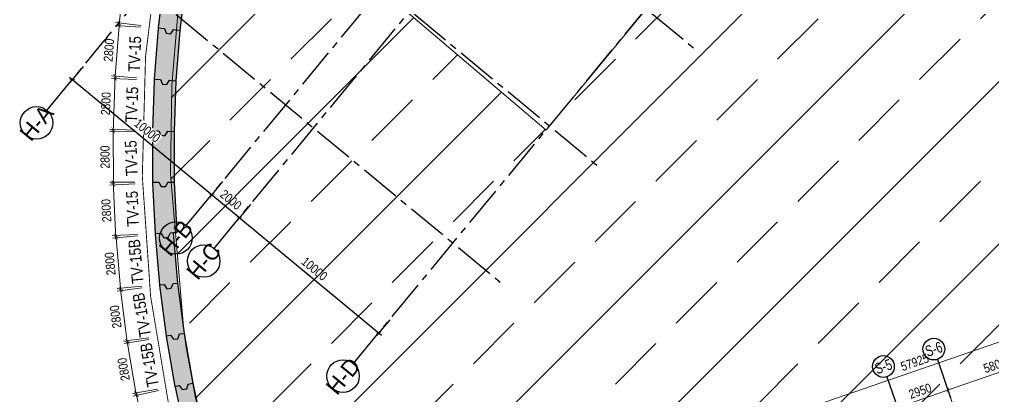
# Model space of a CAD drawing. Header units: millimetres. Extents: x 0 to 837459, y -815537 to -10000.
# Drawn here: x 495739 to 549645, y -750779 to -729925 of the extents above; entities that cross this region are included whole.
import ezdxf
from ezdxf.enums import TextEntityAlignment as Align

# ---------------------------------------------------------------- set-up
doc = ezdxf.new("R2010")
doc.units = ezdxf.units.MM
doc.header["$LTSCALE"] = 100
doc.header["$PDMODE"] = 32
doc.header["$PDSIZE"] = 2.5
for name, pattern in [('CENTER2', [1.125, 0.75, -0.125, 0.125, -0.125]), ('DASHDOT', [1, 0.5, -0.25, 0, -0.25]), ('DASHED', [4.5, 3, -1.5]), ('HIDDEN', [0.375, 0.25, -0.125])]:
    doc.linetypes.add(name, pattern=pattern)
for name, color, linetype in [('A-GRID-SYM', 50, 'Continuous'), ('ccu11-Dim', 8, 'Continuous'), ('ccu11-Khuat', 9, 'DASHED'), ('ccu12-Hatch', 250, 'Continuous'), ('ccu12-Truc', 13, 'CENTER2'), ('KC-Betong', 6, 'Continuous'), ('KT-Dim', 8, 'Continuous'), ('Xref_ST_MBDV Cot vach 30.7.2022$0$Xref_ST_MBDV Cot vach 30.7.2022|Xref_ST_MBDV Cot vach 30.7.2022|Xref_ST_MBDV Cot vach 30.7.2022|Xref_ST_MBDV Cot vach 30.7.2022|A-CORE-OTLN', 2, 'Continuous'), ('Xref_ST_MBDV Cot vach 30.7.2022$0$Xref_ST_MBDV Cot vach 30.7.2022|Xref_ST_MBDV Cot vach 30.7.2022|Xref_ST_MBDV Cot vach 30.7.2022|Xref_ST_MBDV Cot vach 30.7.2022|ccu12-Thay', 7, 'Continuous'), ('Xref_ST_MBDV Cot vach 30.7.2022|Xref_ST_MBDV Cot vach 30.7.2022|Xref_ST_MBDV Cot vach 30.7.2022|Xref_ST_MBDV Cot vach 30.7.2022|A-GRID-SYM', 50, 'Continuous')]:
    doc.layers.add(name, color=color, linetype=linetype)
doc.layers.add('ccu12-Tencaukien', color=9, linetype='Continuous', lineweight=15)
doc.layers.add('KT-Net thay', color=7, linetype='Continuous', lineweight=15)
doc.styles.add('Arial', font='arial.ttf', dxfattribs={"width": 0.7})
doc.styles.add('Arial Narrow', font='ARIALN.TTF')
doc.styles.add('HBA-Text', font='GOTHIC.TTF')
doc.dimstyles.new('ccu12-200', dxfattribs={"dimscale": 200, "dimtxt": 2.5, "dimasz": 1, "dimexe": 1, "dimexo": 2, "dimgap": 1, "dimtad": 1, "dimdec": 0, "dimdsep": 46, "dimtxsty": 'Arial Narrow', "dimblk": 'ARCHTICK', "dimcen": -1, "dimdle": 1, "dimclrd": 256, "dimclre": 256, "dimclrt": 3, "dimadec": 0, "dimazin": 2, "dimtfac": 0.1, "dimtdec": 0, "dimtmove": 0, "dimatfit": 1, "dimldrblk": 'ARCHTICK', "dimfxl": 1, "dimtvp": 0.833333, "dimtolj": 1, "dimtzin": 12, "dimarcsym": 0})

# ---------------------------------------------------------------- blocks, each defined once
blk = doc.blocks.new('_ARCHTICK')
at = {"color": 0, "linetype": 'ByBlock', "const_width": 0.15}
blk.add_lwpolyline([(-0.5, -0.5), (0.5, 0.5)], dxfattribs=at)
blk = doc.blocks.new('*D247')
at = {"layer": 'ccu11-Dim', "lineweight": -2, "ltscale": 0.5, "transparency": 16777216}
for p, q in [((-125139, 75931), (-124758, 79108)), ((-123591, 78766), (-124981, 78933)), ((-123924, 75986), (-125314, 76153))]:
    blk.add_line(p, q, dxfattribs=at)
at = {"layer": 'Defpoints', "color": 0, "ltscale": 0.5, "transparency": 16777216}
for p in [(-124782, 78909), (-123193, 78719), (-123527, 75939)]:
    blk.add_point(p, dxfattribs=at)
at = {"layer": 'ccu11-Dim', "lineweight": -2, "ltscale": 0.5, "transparency": 16777216, "xscale": 200, "yscale": 200, "zscale": 200}
for p, rotation in [((-124782, 78909), 83.16642200193522), ((-125115, 76129), 263.1664220019352)]:
    blk.add_blockref('_ARCHTICK', p, dxfattribs=dict(at, rotation=rotation))
at = {"layer": 'ccu11-Dim', "color": 3, "ltscale": 0.5, "transparency": 16777216, "insert": (-125401, 77573), "char_height": 500, "attachment_point": 5, "rotation": 83.1664, "style": 'Arial Narrow', "bg_fill": 3, "box_fill_scale": 1.1, "bg_fill_color": 256, "bg_fill_true_color": 13158600, "bg_fill_transparency": 0}
blk.add_mtext('\\A1;2800', dxfattribs=at)
blk = doc.blocks.new('*D248')
at = {"layer": 'ccu11-Dim', "lineweight": -2, "ltscale": 0.5, "transparency": 16777216}
for p, q in [((-125105, 76188), (-125354, 72998)), ((-123932, 75896), (-125320, 76004)), ((-124150, 73105), (-125538, 73213))]:
    blk.add_line(p, q, dxfattribs=at)
at = {"layer": 'Defpoints', "color": 0, "ltscale": 0.5, "transparency": 16777216}
for p in [(-123534, 75865), (-125338, 73197), (-123751, 73074)]:
    blk.add_point(p, dxfattribs=at)
at = {"layer": 'ccu11-Dim', "lineweight": -2, "ltscale": 0.5, "transparency": 16777216, "xscale": 200, "yscale": 200, "zscale": 200}
for p, rotation in [((-125121, 75989), 85.54582615837154), ((-125338, 73197), 265.5458261583715)]:
    blk.add_blockref('_ARCHTICK', p, dxfattribs=dict(at, rotation=rotation))
at = {"layer": 'ccu11-Dim', "color": 3, "ltscale": 0.5, "transparency": 16777216, "insert": (-125683, 74629), "char_height": 500, "attachment_point": 5, "rotation": 85.5458, "style": 'Arial Narrow', "bg_fill": 3, "box_fill_scale": 1.1, "bg_fill_color": 256, "bg_fill_true_color": 13158600, "bg_fill_transparency": 0}
blk.add_mtext('\\A1;2800', dxfattribs=at)
blk = doc.blocks.new('*D249')
at = {"layer": 'ccu11-Dim', "lineweight": -2, "ltscale": 0.5, "transparency": 16777216}
for p, q in [((-124155, 73014), (-125544, 73063)), ((-125337, 73256), (-125451, 70058)), ((-124255, 70215), (-125644, 70265))]:
    blk.add_line(p, q, dxfattribs=at)
at = {"layer": 'Defpoints', "color": 0, "ltscale": 0.5, "transparency": 16777216}
for p in [(-123755, 72999), (-125444, 70258), (-123856, 70201)]:
    blk.add_point(p, dxfattribs=at)
at = {"layer": 'ccu11-Dim', "lineweight": -2, "ltscale": 0.5, "transparency": 16777216, "xscale": 200, "yscale": 200, "zscale": 200}
for p, rotation in [((-125344, 73056), 87.94927571291362), ((-125444, 70258), 267.9492757129136)]:
    blk.add_blockref('_ARCHTICK', p, dxfattribs=dict(at, rotation=rotation))
at = {"layer": 'ccu11-Dim', "color": 3, "ltscale": 0.5, "transparency": 16777216, "insert": (-125849, 71673), "char_height": 500, "attachment_point": 5, "rotation": 87.9493, "style": 'Arial Narrow', "bg_fill": 3, "box_fill_scale": 1.1, "bg_fill_color": 256, "bg_fill_true_color": 13158600, "bg_fill_transparency": 0}
blk.add_mtext('\\A1;2800', dxfattribs=at)
blk = doc.blocks.new('*D119')
at = {"layer": 'Defpoints', "color": 0, "transparency": 16777216}
for p in [(336003, -43400), (336750, -45566), (333962, -46528)]:
    blk.add_point(p, dxfattribs=at)
at = {"layer": 'KT-Dim', "lineweight": -2, "transparency": 16777216}
for p, q in [((333025, -44428), (336192, -43335)), ((336620, -45188), (335937, -43211)), ((333831, -46150), (333149, -44174))]:
    blk.add_line(p, q, dxfattribs=at)
at = {"layer": 'KT-Dim', "lineweight": -2, "transparency": 16777216, "xscale": 200, "yscale": 200, "zscale": 200}
for p, rotation in [((336003, -43400), 19.04713796363416), ((333214, -44363), 199.0471379636342)]:
    blk.add_blockref('_ARCHTICK', p, dxfattribs=dict(at, rotation=rotation))
at = {"layer": 'KT-Dim', "color": 3, "transparency": 16777216, "insert": (334460, -43451), "char_height": 500, "attachment_point": 5, "rotation": 19.0471, "style": 'Arial Narrow'}
blk.add_mtext('\\A1;2950', dxfattribs=at)
blk = doc.blocks.new('*D120')
at = {"layer": 'Defpoints', "color": 0, "transparency": 16777216}
for p in [(341485, -41507), (342233, -43673), (336750, -45566)]:
    blk.add_point(p, dxfattribs=at)
at = {"layer": 'KT-Dim', "lineweight": -2, "transparency": 16777216}
for p, q in [((335814, -43466), (341674, -41442)), ((342102, -43295), (341420, -41318)), ((336620, -45188), (335937, -43211))]:
    blk.add_line(p, q, dxfattribs=at)
at = {"layer": 'KT-Dim', "lineweight": -2, "transparency": 16777216, "xscale": 200, "yscale": 200, "zscale": 200}
for p, rotation in [((341485, -41507), 19.04713796363416), ((336003, -43400), 199.0471379636342)]:
    blk.add_blockref('_ARCHTICK', p, dxfattribs=dict(at, rotation=rotation))
at = {"layer": 'KT-Dim', "color": 3, "transparency": 16777216, "insert": (338595, -42023), "char_height": 500, "attachment_point": 5, "rotation": 19.0471, "style": 'Arial Narrow'}
blk.add_mtext('\\A1;5800', dxfattribs=at)
blk = doc.blocks.new('GRID-SYM-flat-103')
at = {"layer": 'Xref_ST_MBDV Cot vach 30.7.2022|Xref_ST_MBDV Cot vach 30.7.2022|Xref_ST_MBDV Cot vach 30.7.2022|Xref_ST_MBDV Cot vach 30.7.2022|A-GRID-SYM'}
blk.add_circle((0, 0, 0), 900, dxfattribs=at)
at = {"layer": 'Xref_ST_MBDV Cot vach 30.7.2022|Xref_ST_MBDV Cot vach 30.7.2022|Xref_ST_MBDV Cot vach 30.7.2022|Xref_ST_MBDV Cot vach 30.7.2022|A-GRID-SYM', "style": 'HBA-Text'}
blk.add_attdef('GRID', text='', height=900, rotation=19.04714, dxfattribs=at).set_placement((0, 0, 0), align=Align.MIDDLE_CENTER)
blk = doc.blocks.new('*D125')
at = {"layer": 'Defpoints', "color": 0, "transparency": 16777216}
for p in [(363163, -37115), (306934, -51743), (308410, -56019, 0)]:
    blk.add_point(p, dxfattribs=at)
at = {"layer": 'KT-Dim', "lineweight": -2, "transparency": 16777216}
for p, q in [((361876, -32774), (306745, -51809)), ((363033, -36737), (361622, -32650)), ((308280, -55641), (306869, -51554))]:
    blk.add_line(p, q, dxfattribs=at)
at = {"layer": 'KT-Dim', "lineweight": -2, "transparency": 16777216, "xscale": 200, "yscale": 200, "zscale": 200}
for p, rotation in [((361687, -32839), 19.0477163778953), ((306934, -51743), 199.0477163778953)]:
    blk.add_blockref('_ARCHTICK', p, dxfattribs=dict(at, rotation=rotation))
at = {"layer": 'KT-Dim', "color": 3, "transparency": 16777216, "insert": (334162, -41861), "char_height": 500, "attachment_point": 5, "rotation": 19.0477, "style": 'Arial Narrow'}
blk.add_mtext('\\A1;57925', dxfattribs=at)
blk = doc.blocks.new('GRID-SYM-flat-219')
at = {"layer": 'A-GRID-SYM', "ltscale": 0.5}
blk.add_circle((0, 0), 900, dxfattribs=at)
at = {"layer": 'A-GRID-SYM', "style": 'HBA-Text'}
blk.add_attdef('GRID', text='', height=900, rotation=50.4488, dxfattribs=at).set_placement((0, 0), align=Align.MIDDLE_CENTER)
blk = doc.blocks.new('GRID-SYM-flat-220')
at = {"layer": 'A-GRID-SYM', "ltscale": 0.5}
blk.add_circle((0, 0), 900, dxfattribs=at)
at = {"layer": 'A-GRID-SYM', "style": 'HBA-Text'}
blk.add_attdef('GRID', text='', height=900, rotation=50.4488, dxfattribs=at).set_placement((0, 0), align=Align.MIDDLE_CENTER)
blk = doc.blocks.new('GRID-SYM-flat-221')
at = {"layer": 'A-GRID-SYM', "ltscale": 0.5}
blk.add_circle((0, 0), 900, dxfattribs=at)
at = {"layer": 'A-GRID-SYM', "style": 'HBA-Text'}
blk.add_attdef('GRID', text='', height=900, rotation=50.4488, dxfattribs=at).set_placement((0, 0), align=Align.MIDDLE_CENTER)
blk = doc.blocks.new('GRID-SYM-flat-222')
at = {"layer": 'A-GRID-SYM', "ltscale": 0.5}
blk.add_circle((0, 0), 900, dxfattribs=at)
at = {"layer": 'A-GRID-SYM', "style": 'HBA-Text'}
blk.add_attdef('GRID', text='', height=900, rotation=50.4488, dxfattribs=at).set_placement((0, 0), align=Align.MIDDLE_CENTER)
blk = doc.blocks.new('*D62')
at = {"layer": 'ccu11-Dim', "lineweight": -2, "ltscale": 0.5, "transparency": 16777216}
for p, q in [((-12753, 3403), (-13478, 2524)), ((-13505, 2806), (-11655, 1278)), ((-11211, 2129), (-11936, 1251))]:
    blk.add_line(p, q, dxfattribs=at)
at = {"layer": 'Defpoints', "color": 0, "ltscale": 0.5, "transparency": 16777216}
for p in [(-12498, 3711, 0), (-10956, 2437, 0), (-11809, 1405)]:
    blk.add_point(p, dxfattribs=at)
at = {"layer": 'ccu11-Dim', "lineweight": -2, "ltscale": 0.5, "transparency": 16777216, "xscale": 200, "yscale": 200, "zscale": 200}
for p, rotation in [((-13351, 2678), 140.4488267455709), ((-11809, 1405), 320.448826745571)]:
    blk.add_blockref('_ARCHTICK', p, dxfattribs=dict(at, rotation=rotation))
at = {"layer": 'ccu11-Dim', "color": 3, "ltscale": 0.5, "transparency": 16777216, "insert": (-12290, 2393), "char_height": 500, "attachment_point": 5, "rotation": 320.4488, "style": 'Arial Narrow', "bg_fill": 3, "box_fill_scale": 1.1, "bg_fill_color": 256, "bg_fill_true_color": 13158600, "bg_fill_transparency": 0}
blk.add_mtext('\\A1;2000', dxfattribs=at)
blk = doc.blocks.new('*D63')
at = {"layer": 'ccu11-Dim', "lineweight": -2, "ltscale": 0.5, "transparency": 16777216}
for p, q in [((-20464, 9770), (-21189, 8892)), ((-21216, 9174), (-13197, 2551)), ((-12753, 3403), (-13478, 2524))]:
    blk.add_line(p, q, dxfattribs=at)
at = {"layer": 'Defpoints', "color": 0, "ltscale": 0.5, "transparency": 16777216}
for p in [(-20209, 10079, 0), (-12498, 3711, 0), (-13351, 2678)]:
    blk.add_point(p, dxfattribs=at)
at = {"layer": 'ccu11-Dim', "lineweight": -2, "ltscale": 0.5, "transparency": 16777216, "xscale": 200, "yscale": 200, "zscale": 200}
for p, rotation in [((-21062, 9046), 140.4488267455709), ((-13351, 2678), 320.448826745571)]:
    blk.add_blockref('_ARCHTICK', p, dxfattribs=dict(at, rotation=rotation))
at = {"layer": 'ccu11-Dim', "color": 3, "ltscale": 0.5, "transparency": 16777216, "insert": (-16916, 6213), "char_height": 500, "attachment_point": 5, "rotation": 320.4488, "style": 'Arial Narrow', "bg_fill": 3, "box_fill_scale": 1.1, "bg_fill_color": 256, "bg_fill_true_color": 13158600, "bg_fill_transparency": 0}
blk.add_mtext('\\A1;10000', dxfattribs=at)
blk = doc.blocks.new('*D64')
at = {"layer": 'ccu11-Dim', "lineweight": -2, "ltscale": 0.5, "transparency": 16777216}
for p, q in [((-11211, 2129), (-11936, 1251)), ((-11963, 1532), (-3944, -5090)), ((-3500, -4239), (-4226, -5117))]:
    blk.add_line(p, q, dxfattribs=at)
at = {"layer": 'Defpoints', "color": 0, "ltscale": 0.5, "transparency": 16777216}
for p in [(-10956, 2437, 0), (-3246, -3930, 0), (-4098, -4963)]:
    blk.add_point(p, dxfattribs=at)
at = {"layer": 'ccu11-Dim', "lineweight": -2, "ltscale": 0.5, "transparency": 16777216, "xscale": 200, "yscale": 200, "zscale": 200}
for p, rotation in [((-11809, 1405), 140.4488267455709), ((-4098, -4963), 320.448826745571)]:
    blk.add_blockref('_ARCHTICK', p, dxfattribs=dict(at, rotation=rotation))
at = {"layer": 'ccu11-Dim', "color": 3, "ltscale": 0.5, "transparency": 16777216, "insert": (-7664, -1428), "char_height": 500, "attachment_point": 5, "rotation": 320.4488, "style": 'Arial Narrow', "bg_fill": 3, "box_fill_scale": 1.1, "bg_fill_color": 256, "bg_fill_true_color": 13158600, "bg_fill_transparency": 0}
blk.add_mtext('\\A1;10000', dxfattribs=at)
blk = doc.blocks.new('*D154')
at = {"layer": 'ccu11-Dim', "lineweight": -2, "ltscale": 0.5, "transparency": 16777216}
for p, q in [((-124256, 70127), (-125648, 70121)), ((-125449, 70322), (-125434, 67122)), ((-124243, 67327), (-125635, 67321))]:
    blk.add_line(p, q, dxfattribs=at)
at = {"layer": 'Defpoints', "color": 0, "ltscale": 0.5, "transparency": 16777216}
for p in [(-123856, 70129), (-125435, 67322), (-123843, 67329)]:
    blk.add_point(p, dxfattribs=at)
at = {"layer": 'ccu11-Dim', "lineweight": -2, "ltscale": 0.5, "transparency": 16777216, "xscale": 200, "yscale": 200, "zscale": 200}
for p, rotation in [((-125448, 70122), 90.26886288266846), ((-125435, 67322), 270.2688628826685)]:
    blk.add_blockref('_ARCHTICK', p, dxfattribs=dict(at, rotation=rotation))
at = {"layer": 'ccu11-Dim', "color": 3, "ltscale": 0.5, "transparency": 16777216, "insert": (-125897, 68720), "char_height": 500, "attachment_point": 5, "rotation": 90.2689, "style": 'Arial Narrow', "bg_fill": 3, "box_fill_scale": 1.1, "bg_fill_color": 256, "bg_fill_true_color": 13158600, "bg_fill_transparency": 0}
blk.add_mtext('\\A1;2800', dxfattribs=at)
blk = doc.blocks.new('*D155')
at = {"layer": 'ccu11-Dim', "lineweight": -2, "ltscale": 0.5, "transparency": 16777216}
for p, q in [((-124240, 67235), (-125637, 67169)), ((-125446, 67379), (-125296, 64182)), ((-124108, 64438), (-125505, 64372))]:
    blk.add_line(p, q, dxfattribs=at)
at = {"layer": 'Defpoints', "color": 0, "ltscale": 0.5, "transparency": 16777216}
for p in [(-123840, 67254), (-125305, 64382), (-123708, 64457)]:
    blk.add_point(p, dxfattribs=at)
at = {"layer": 'ccu11-Dim', "lineweight": -2, "ltscale": 0.5, "transparency": 16777216, "xscale": 200, "yscale": 200, "zscale": 200}
for p, rotation in [((-125437, 67179), 92.6965033084071), ((-125305, 64382), 272.6965033084071)]:
    blk.add_blockref('_ARCHTICK', p, dxfattribs=dict(at, rotation=rotation))
at = {"layer": 'ccu11-Dim', "color": 3, "ltscale": 0.5, "transparency": 16777216, "insert": (-125826, 65759), "char_height": 500, "attachment_point": 5, "rotation": 92.6965, "style": 'Arial Narrow', "bg_fill": 3, "box_fill_scale": 1.1, "bg_fill_color": 256, "bg_fill_true_color": 13158600, "bg_fill_transparency": 0}
blk.add_mtext('\\A1;2800', dxfattribs=at)
blk = doc.blocks.new('*D156')
at = {"layer": 'ccu11-Dim', "lineweight": -2, "ltscale": 0.5, "transparency": 16777216}
for p, q in [((-124102, 64357), (-125482, 64235)), ((-125301, 64452), (-125018, 61264)), ((-123855, 61568), (-125235, 61446))]:
    blk.add_line(p, q, dxfattribs=at)
at = {"layer": 'Defpoints', "color": 0, "ltscale": 0.5, "transparency": 16777216}
for p in [(-123703, 64392), (-125036, 61463), (-123456, 61603)]:
    blk.add_point(p, dxfattribs=at)
at = {"layer": 'ccu11-Dim', "lineweight": -2, "ltscale": 0.5, "transparency": 16777216, "xscale": 200, "yscale": 200, "zscale": 200}
for p, rotation in [((-125283, 64253), 95.05810092455256), ((-125036, 61463), 275.0581009245525)]:
    blk.add_blockref('_ARCHTICK', p, dxfattribs=dict(at, rotation=rotation))
at = {"layer": 'ccu11-Dim', "color": 3, "ltscale": 0.5, "transparency": 16777216, "insert": (-125613, 62818), "char_height": 500, "attachment_point": 5, "rotation": 95.0581, "style": 'Arial Narrow', "bg_fill": 3, "box_fill_scale": 1.1, "bg_fill_color": 256, "bg_fill_true_color": 13158600, "bg_fill_transparency": 0}
blk.add_mtext('\\A1;2800', dxfattribs=at)
blk = doc.blocks.new('*D157')
at = {"layer": 'ccu11-Dim', "lineweight": -2, "ltscale": 0.5, "transparency": 16777216}
for p, q in [((-123847, 61487), (-125235, 61306)), ((-124648, 58357), (-125062, 61530)), ((-123484, 58710), (-124872, 58529))]:
    blk.add_line(p, q, dxfattribs=at)
at = {"layer": 'Defpoints', "color": 0, "ltscale": 0.5, "transparency": 16777216}
for p in [(-123450, 61539), (-125036, 61332), (-123088, 58762)]:
    blk.add_point(p, dxfattribs=at)
at = {"layer": 'ccu11-Dim', "lineweight": -2, "ltscale": 0.5, "transparency": 16777216, "xscale": 200, "yscale": 200, "zscale": 200}
for p, rotation in [((-125036, 61332), 97.43101121707215), ((-124674, 58555), 277.4310112170721)]:
    blk.add_blockref('_ARCHTICK', p, dxfattribs=dict(at, rotation=rotation))
at = {"layer": 'ccu11-Dim', "color": 3, "ltscale": 0.5, "transparency": 16777216, "insert": (-125307, 59884), "char_height": 500, "attachment_point": 5, "rotation": 97.431, "style": 'Arial Narrow', "bg_fill": 3, "box_fill_scale": 1.1, "bg_fill_color": 256, "bg_fill_true_color": 13158600, "bg_fill_transparency": 0}
blk.add_mtext('\\A1;2800', dxfattribs=at)
blk = doc.blocks.new('*D158')
at = {"layer": 'ccu11-Dim', "lineweight": -2, "ltscale": 0.5, "transparency": 16777216}
for p, q in [((-123469, 58636), (-124849, 58401)), ((-124150, 55477), (-124686, 58632)), ((-123000, 55875), (-124381, 55641))]:
    blk.add_line(p, q, dxfattribs=at)
at = {"layer": 'Defpoints', "color": 0, "ltscale": 0.5, "transparency": 16777216}
for p in [(-124652, 58435), (-123074, 58703), (-122606, 55942)]:
    blk.add_point(p, dxfattribs=at)
at = {"layer": 'ccu11-Dim', "lineweight": -2, "ltscale": 0.5, "transparency": 16777216, "xscale": 200, "yscale": 200, "zscale": 200}
for p, rotation in [((-124652, 58435), 99.63416843087387), ((-124184, 55674), 279.6341684308739)]:
    blk.add_blockref('_ARCHTICK', p, dxfattribs=dict(at, rotation=rotation))
at = {"layer": 'ccu11-Dim', "color": 3, "ltscale": 0.5, "transparency": 16777216, "insert": (-124867, 56978), "char_height": 500, "attachment_point": 5, "rotation": 99.6342, "style": 'Arial Narrow', "bg_fill": 3, "box_fill_scale": 1.1, "bg_fill_color": 256, "bg_fill_true_color": 13158600, "bg_fill_transparency": 0}
blk.add_mtext('\\A1;2800', dxfattribs=at)
blk = doc.blocks.new('*D159')
at = {"layer": 'ccu11-Dim', "lineweight": -2, "ltscale": 0.5, "transparency": 16777216}
for p, q in [((-122932, 55804), (-124347, 55498)), ((-123519, 52608), (-124194, 55736)), ((-122342, 53067), (-123757, 52761))]:
    blk.add_line(p, q, dxfattribs=at)
at = {"layer": 'Defpoints', "color": 0, "ltscale": 0.5, "transparency": 16777216}
for p in [(-124152, 55541), (-122541, 55888), (-121951, 53151)]:
    blk.add_point(p, dxfattribs=at)
at = {"layer": 'ccu11-Dim', "lineweight": -2, "ltscale": 0.5, "transparency": 16777216, "xscale": 200, "yscale": 200, "zscale": 200}
for p, rotation in [((-124152, 55541), 102.1762206243331), ((-123561, 52804), 282.1762206243331)]:
    blk.add_blockref('_ARCHTICK', p, dxfattribs=dict(at, rotation=rotation))
at = {"layer": 'ccu11-Dim', "color": 3, "ltscale": 0.5, "transparency": 16777216, "insert": (-124302, 54076), "char_height": 500, "attachment_point": 5, "rotation": 102.1762, "style": 'Arial Narrow', "bg_fill": 3, "box_fill_scale": 1.1, "bg_fill_color": 256, "bg_fill_true_color": 13158600, "bg_fill_transparency": 0}
blk.add_mtext('\\A1;2800', dxfattribs=at)
blk = doc.blocks.new('Grid-ST-flat-3')
at = {"layer": 'ccu12-Truc', "ltscale": 30}
for p, q in [((335415.2, -41698.9), (345252, -70191)), ((332626.7, -42661.6), (342463.5, -71153.7))]:
    blk.add_line(p, q, dxfattribs=at)
at = {"layer": 'KT-Dim'}
ref = blk.add_blockref('GRID-SYM-flat-103', (335219.3, -41131.7, 0), dxfattribs=dict(at, xscale=0.6666666666666666, yscale=0.6666666666666666, zscale=0.6666666666666666))
ref.add_attrib('GRID', 'S-6', dxfattribs={"layer": 'Xref_ST_MBDV Cot vach 30.7.2022|Xref_ST_MBDV Cot vach 30.7.2022|Xref_ST_MBDV Cot vach 30.7.2022|Xref_ST_MBDV Cot vach 30.7.2022|A-GRID-SYM', "height": 600, "rotation": 19, "style": 'HBA-Text', "width": 0.75}).set_placement((335219.3, -41131.7, 0), align=Align.MIDDLE_CENTER)
ref = blk.add_blockref('GRID-SYM-flat-103', (332430.9, -42094.4, 0), dxfattribs=dict(at, xscale=0.6666666666666666, yscale=0.6666666666666666, zscale=0.6666666666666666))
ref.add_attrib('GRID', 'S-5', dxfattribs={"layer": 'Xref_ST_MBDV Cot vach 30.7.2022|Xref_ST_MBDV Cot vach 30.7.2022|Xref_ST_MBDV Cot vach 30.7.2022|Xref_ST_MBDV Cot vach 30.7.2022|A-GRID-SYM', "height": 600, "rotation": 19, "style": 'HBA-Text', "width": 0.75}).set_placement((332430.9, -42094.4, 0), align=Align.MIDDLE_CENTER)
dim = blk.add_aligned_dim(p1=(363163.5, -37115.1), p2=(308410.2, -56019.2, 0), distance=-4523.4, dimstyle='ccu12-200', dxfattribs=at)
dim.commit()
dim.dimension.update_dxf_attribs({"geometry": '*D125', "text_midpoint": (334162.1, -41861.1)})
for base, p1, p2, picture, middle in [((341485, -41507.4), (336750.2, -45565.7), (342232.6, -43672.9), '*D120', (338595.2, -42023.5)), ((336002.6, -43400.2), (333961.7, -46528.4), (336750.2, -45565.7), '*D119', (334459.7, -43451.2))]:
    dim = blk.add_linear_dim(base=base, p1=p1, p2=p2, angle=19.04714, dimstyle='ccu12-200', dxfattribs=at)
    dim.commit()
    dim.dimension.update_dxf_attribs({"geometry": picture, "text_midpoint": middle})
blk = doc.blocks.new('LUOI TRUC-NT2')
at = {"layer": 'ccu12-Truc', "ltscale": 30}
for p, q in [((-22470.9, 7339.7), (29702, 70515.4)), ((-14760.3, 972.1), (24380.4, 48367.3)), ((-13218.2, -301.5), (25922.6, 47093.7)), ((-5507.6, -6669.1), (33633.1, 40726.1)), ((-9816.2, 29894.9), (13325.4, 10783.6)), ((-15165.1, 23418), (7976.6, 4306.8)), ((-20513.9, 16941.2), (2627.8, -2170.1))]:
    blk.add_line(p, q, dxfattribs=at)
at = {"layer": 'KC-Betong', "ltscale": 0.5}
for name, p, values in [('GRID-SYM-flat-219', (-23043.9, 6645.8), {'GRID': 'H-A'}), ('GRID-SYM-flat-220', (-15333.4, 278.1), {'GRID': 'H-B'}), ('GRID-SYM-flat-221', (-13791.3, -995.4), {'GRID': 'H-C'}), ('GRID-SYM-flat-222', (-6080.7, -7363.1), {'GRID': 'H-D'})]:
    blk.add_blockref(name, p, dxfattribs=at).add_auto_attribs(values)
at = {"layer": 'ccu11-Dim', "ltscale": 0.5}
dim = blk.add_linear_dim(base=(-11809, 1404.9), p1=(-12498.4, 3711, 0), p2=(-10956.3, 2437.4, 0), angle=140.44883, dimstyle='ccu12-200', override={"dimfxl": 150, "dimtfill": 1}, dxfattribs=at)
dim.commit()
dim.dimension.update_dxf_attribs({"geometry": '*D62', "text_midpoint": (-12290.1, 2392.8)})
for base, p1, p2, picture, middle in [((-13351.1, 2678.5), (-20209, 10078.6, 0), (-12498.4, 3711, 0), '*D63', (-16916.4, 6213.4)), ((-4098.4, -4962.7), (-10956.3, 2437.4, 0), (-3245.7, -3930.3, 0), '*D64', (-7663.8, -1427.8))]:
    dim = blk.add_linear_dim(base=base, p1=p1, p2=p2, angle=140.44883, dimstyle='ccu12-200', override={"dimfxl": 150, "dimtfill": 1}, dxfattribs=at)
    dim.commit()
    dim.dimension.update_dxf_attribs({"geometry": picture, "text_midpoint": middle})
blk = doc.blocks.new('220830_DWall Plan')
at = {"layer": 'Xref_ST_MBDV Cot vach 30.7.2022$0$Xref_ST_MBDV Cot vach 30.7.2022|Xref_ST_MBDV Cot vach 30.7.2022|Xref_ST_MBDV Cot vach 30.7.2022|Xref_ST_MBDV Cot vach 30.7.2022|A-CORE-OTLN', "color": 6}
blk.add_lwpolyline([(-121428.3, 78507.4), (-121761.5, 75727.3), (-121978.9, 72935.7), (-122079.1, 70137.5), (-122066, 67337.5), (-121934.3, 64540.6), (-122134, 64531.2), (-121887.2, 61742.1), (-121525, 58965.6), (-121048.3, 56206.5), (-120457.7, 53469.5)], dxfattribs=at)
at = {"layer": 'Xref_ST_MBDV Cot vach 30.7.2022$0$Xref_ST_MBDV Cot vach 30.7.2022|Xref_ST_MBDV Cot vach 30.7.2022|Xref_ST_MBDV Cot vach 30.7.2022|Xref_ST_MBDV Cot vach 30.7.2022|ccu12-Thay', "ltscale": 10}
for points in [[(-123175.3, 73028.9), (-122826.5, 73001.7), (-122721.2, 72742.6), (-122471.8, 72723.2), (-122327.7, 72962.9), (-121978.9, 72935.7)], [(-123278.4, 70180.4), (-122928.7, 70167.9), (-122812.7, 69913.4), (-122562.7, 69904.5), (-122428.7, 70150), (-122079.1, 70137.5)], [(-123266, 67331.9), (-122916.1, 67333.5), (-122789.9, 67084), (-122539.7, 67085.1), (-122415.8, 67335.9), (-122066, 67337.5)], [(-123132.9, 64484.2), (-122783.5, 64500.6), (-122646.8, 64256.6), (-122396.9, 64268.4), (-122283.7, 64524.2), (-121934.3, 64540.6)], [(-122883.3, 61654), (-122634.4, 61676), (-122487.8, 61437.8), (-122238.6, 61459.9), (-122136, 61720.1), (-121887.2, 61742.1)], [(-122516.6, 58836.3), (-122268.9, 58868.6), (-122112.5, 58636.7), (-121864.5, 58669.1), (-121772.8, 58933.3), (-121525, 58965.6)], [(-122033.7, 56036.3), (-121787.5, 56078.8), (-121621.6, 55853.6), (-121375.1, 55896.2), (-121294.5, 56164), (-121048.3, 56206.5)]]:
    blk.add_lwpolyline(points, dxfattribs=at)
blk.add_blockref('Grid-ST-flat-3', (-415251.1, 99227.9, 0.1))
at = {"layer": 'ccu11-Dim', "ltscale": 0.5}
dim = blk.add_linear_dim(base=(-124782.2, 78909.3), p1=(-123526.6, 75938.8), p2=(-123193.4, 78718.9), angle=83.16642, dimstyle='ccu12-200', override={"dimzin": 0, "dimfxl": 150, "dimtfill": 1}, dxfattribs=at)
dim.commit()
dim.dimension.update_dxf_attribs({"geometry": '*D247', "text_midpoint": (-125400.8, 77573.4)})
at = {"layer": 'Xref_ST_MBDV Cot vach 30.7.2022$0$Xref_ST_MBDV Cot vach 30.7.2022|Xref_ST_MBDV Cot vach 30.7.2022|Xref_ST_MBDV Cot vach 30.7.2022|Xref_ST_MBDV Cot vach 30.7.2022|ccu12-Thay', "ltscale": 10}
blk.add_lwpolyline([(-122952.9, 75870), (-122605.6, 75828.4), (-122511.2, 75565.1), (-122262.8, 75535.4), (-122108.8, 75768.9), (-121761.5, 75727.3)], dxfattribs=at)
at = {"layer": 'ccu11-Dim', "ltscale": 0.5}
dim = blk.add_linear_dim(base=(-125338.3, 73197.4), p1=(-123533.6, 75865.3), p2=(-123751, 73073.7), angle=85.54583, dimstyle='ccu12-200', override={"dimzin": 0, "dimfxl": 150, "dimtfill": 1}, dxfattribs=at)
dim.commit()
dim.dimension.update_dxf_attribs({"geometry": '*D248', "text_midpoint": (-125683.5, 74628.5)})
at = {"layer": 'ccu12-Hatch', "ltscale": 0.5}
h = blk.add_hatch(dxfattribs=at)
h.set_pattern_fill('VATLIEU04', color=256, scale=50, pattern_type=2)
h.set_pattern_definition([(50, (-626373.33, 223416.3), (358.63009, -31.37607), [37.5, -412.5]), (355, (-626373.33, 223416.3), (-69.37567, 376.09607), [30, -330]), (100.4514, (-626343.45, 223413.7), (289.25469, 344.71977), [31.8701, -350.57106]), (46.1842, (-626373.33, 223516.3), (533.62052, -82.7595), [56.25, -618.75]), (96.6356, (-626328.87, 223509.4), (467.33135, 487.05894), [47.80514, -525.8565]), (351.1842, (-626373.33, 223516.3), (467.33097, 487.0593), [45, -495]), (21, (-626323.33, 223491.3), (298.45353, -201.30945), [37.5, -412.5]), (326, (-626323.33, 223491.3), (121.65767, 362.57502), [30, -330]), (71.4514, (-626298.46, 223474.54), (420.11131, 161.26525), [31.8701, -350.57106]), (37.5, (-626373.33, 223416.31), (6.079928, 166.446927), [0, -326, 0, -335, 0, -331.25]), (7.5, (-626373.33, 223416.31), (131.53477, 197.205856), [0, -191, 0, -318.5, 0, -126.25]), (327.5, (-626484.83, 223416.31), (266.911218, -11.277436), [0, -125, 0, -390, 0, -517.5]), (317.5, (-626534.83, 223416.31), (291.593085, 50.05249), [0, -162.5, 0, -259, 0, -367.5]), (45, (-626373.33, 223416.31), (-150.26019, 150.26019), []), (45, (-626373.33, 223477.56), (-150.26019, 150.26019), [])])
h.paths.add_polyline_path([(-122510.4, 58795.4), (-122033.7, 56036.3), (-122025.8, 55995.6), (-121435.2, 53258.6), (-121425.6, 53218.3), (-120722.3, 50508.1), (-120711, 50468.2), (-119896.1, 47789.5), (-119883.2, 47750.1), (-118958, 45107.4), (-118943.5, 45068.6), (-117909.8, 42466.4), (-117893.7, 42428.3), (-116753.1, 39871.1), (-116735.4, 39833.7), (-115489.9, 37325.9), (-115470.4, 37288.7), (-113949.2, 34524), (-113926.1, 34484.2), (-112465, 32095.7), (-112442.4, 32060.3), (-110882.3, 29735.2), (-110858.5, 29701.3), (-109203.6, 27442.8), (-109178.4, 27409.9), (-107431.4, 25221.8), (-107404.9, 25189.9), (-105568.8, 23076), (-105541, 23045.3), (-103618.9, 21009.2), (-103589.9, 20979.7), (-101585.2, 19024.9), (-101555, 18996.6), (-99471.1, 17126.5), (-99439.7, 17099.4), (-97280.2, 15317.2), (-97247.7, 15291.5), (-95016.3, 13600.1), (-94982.8, 13575.8), (-92683.3, 11978.3), (-92648.8, 11955.3), (-90285.1, 10454.4), (-90249.7, 10432.9), (-87825.9, 9031.1), (-87789.6, 9011.1), (-85309.8, 7710.8), (-85272.8, 7692.3), (-82741.3, 6495.8), (-82703.5, 6478.9), (-80124.7, 5388.2), (-80086.2, 5372.8), (-77464.5, 4389.8), (-77425.4, 4376.1), (-74765.2, 3502.4), (-74725.6, 3490.3), (-72031.5, 2727.6), (-71991.4, 2717.1), (-69268, 2066.5), (-69227.6, 2057.8), (-66479.6, 1520.5), (-66438.8, 1513.4), (-63670.9, 1090.4), (-63637.2, 1085.8), (-60856.6, 757.2), (-60844.4, 755.8), (-41353.3, -1307), (0, 0), (5993.1, 7667.3), (-23501.3, 144497.8), (-27624.7, 160190.9), (-41845.5, 164209.2), (-48082.3, 159482.1), (-71537, 141587.6), (-77499.2, 137277.8), (-78971.4, 133992.6), (-83075.5, 131026), (-86656.7, 130658.3), (-88925.9, 129018), (-91195.2, 127377.7), (-93464.4, 125737.4), (-93470.8, 125732.8), (-95729.2, 124077.6), (-95757.8, 124056), (-97965.7, 122333.9), (-98004.3, 122302.4), (-100138.8, 120490.2), (-100176.1, 120457.1), (-102233.4, 118557.8), (-102269.3, 118523.2), (-104245.9, 116540.1), (-104280.4, 116504.1), (-106173, 114440.6), (-106205.9, 114403.1), (-108011.2, 112262.8), (-108042.5, 112224.1), (-109757.4, 110010.7), (-109787.1, 109970.7), (-111408.7, 107688), (-111436.7, 107646.8), (-112962, 105298.7), (-112988.3, 105256.4), (-114414.8, 102847), (-114439.3, 102803.6), (-115764.6, 100337.1), (-115787.3, 100292.7), (-117009, 97773.3), (-117029.8, 97728.1), (-118145.9, 95160.1), (-118164.8, 95114), (-119173.3, 92501.9), (-119190.2, 92455.1), (-120089.4, 89803.4), (-120104.4, 89755.9), (-120892.7, 87069.1), (-120905.8, 87021), (-121581.8, 84303.9), (-121592.9, 84255.3), (-122155.5, 81512.4), (-122164.5, 81463.4), (-122612.8, 78699.5), (-122619.8, 78650.1), (-122952.9, 75870), (-122957.9, 75820.4), (-123175.3, 73028.9), (-123178.2, 72978.7), (-123278.4, 70180.4), (-123279.1, 70131.9), (-123266, 67331.9), (-123264.7, 67281.1), (-123132.9, 64484.2), (-123130.1, 64443.1), (-122883.3, 61654), (-122878.8, 61612.8), (-122516.6, 58836.3)])
h.paths.add_polyline_path([(-24474.2, 144265.3), (-28446.7, 159384), (-41638.3, 163111.5), (-47477, 158686.1), (-70940.7, 140784.7), (-76696.2, 136624.4), (-78168.4, 133339.2), (-82706.9, 130058.6), (-86288, 129690.9), (-88340.1, 128207.6), (-88223, 128045.5), (-90492.2, 126405.2), (-92761.4, 124764.9), (-95019.8, 123109.7), (-97227.7, 121387.7), (-99362.1, 119575.4), (-101419.4, 117676.1), (-103396, 115692.9), (-105288.6, 113629.4), (-107093.9, 111489.1), (-108808.8, 109275.7), (-110430.4, 106993.1), (-111955.7, 104645), (-113382.2, 102235.7), (-114707.5, 99769.1), (-115929.2, 97249.7), (-117045.3, 94681.8), (-118053.8, 92069.7), (-118953, 89418), (-119741.3, 86731.3), (-120417.3, 84014.1), (-120980, 81271.2), (-121428.3, 78507.4), (-121761.5, 75727.3), (-121978.9, 72935.7), (-122079.1, 70137.5), (-122066, 67337.5), (-121934.3, 64540.6), (-122134, 64531.2), (-121887.2, 61742.1), (-121525, 58965.6), (-121048.3, 56206.5), (-120457.7, 53469.5), (-119754.3, 50759.3), (-118939.4, 48080.5), (-118014.2, 45437.8), (-116980.4, 42835.6), (-115839.8, 40278.5), (-114594.3, 37770.7), (-113073.1, 35006), (-111612, 32617.5), (-110051.9, 30292.4), (-108396.9, 28033.8), (-106649.9, 25845.7), (-104813.8, 23731.8), (-102891.7, 21695.7), (-100887.1, 19740.8), (-98803.2, 17870.7), (-96643.7, 16088.4), (-94412.2, 14397.1), (-92112.7, 12799.5), (-89749, 11298.5), (-87325.2, 9896.7), (-84845.4, 8596.4), (-82314, 7399.9), (-79735.1, 6309.2), (-77113.4, 5326.2), (-74453.2, 4452.5), (-71759.1, 3689.8), (-69035.7, 3039.2), (-66287.7, 2501.9), (-63519.8, 2078.9), (-60739.2, 1750.2), (-41316.3, -305.3), (-499.5, 984.7), (4916.9, 7914.3)], flags=16)
at = {"layer": 'Xref_ST_MBDV Cot vach 30.7.2022$0$Xref_ST_MBDV Cot vach 30.7.2022|Xref_ST_MBDV Cot vach 30.7.2022|Xref_ST_MBDV Cot vach 30.7.2022|Xref_ST_MBDV Cot vach 30.7.2022|A-CORE-OTLN', "color": 6}
blk.add_lwpolyline([(-122619.8, 78650.1), (-122952.9, 75870), (-122957.9, 75820.4), (-123175.3, 73028.9), (-123178.2, 72978.7), (-123278.4, 70180.4), (-123279.1, 70131.9), (-123266, 67331.9), (-123264.7, 67281.1), (-123132.9, 64484.2), (-123130.1, 64443.1), (-122883.3, 61654), (-122878.8, 61612.8), (-122516.6, 58836.3), (-122510.4, 58795.4), (-122033.7, 56036.3), (-122025.8, 55995.6), (-121435.2, 53258.6)], dxfattribs=at)
at = {"layer": 'ccu11-Dim', "ltscale": 0.5}
dim = blk.add_linear_dim(base=(-125443.9, 70258), p1=(-123755.4, 72999.3), p2=(-123855.6, 70201.1), angle=87.94928, dimstyle='ccu12-200', override={"dimzin": 0, "dimfxl": 150, "dimtfill": 1}, dxfattribs=at)
dim.commit()
dim.dimension.update_dxf_attribs({"geometry": '*D249', "text_midpoint": (-125848.8, 71673.4)})
at = {"layer": 'ccu11-Khuat', "color": 1, "linetype": 'DASHDOT', "ltscale": 18, "const_width": 50}
blk.add_lwpolyline([(-28510.9, 165727.9), (-36919.6, 168632.9), (-48415.2, 159919.9), (-71865, 142029.1), (-95482.1, 124957.6, 0.6850113), (-62162.5, 342.2), (-41373.6, -1857.9), (274.8, -541.6), (6585, 7531.5), (-22966.3, 144625.7)], format="xyb", close=True, dxfattribs=at)
at = {"layer": 'ccu11-Dim'}
blk.add_blockref('LUOI TRUC-NT2', (-106646, 63962.7), dxfattribs=at)
at = {"layer": 'ccu12-Tencaukien', "color": 2, "style": 'Arial', "width": 0.8}
for s, rotation, p in [('TV-15', 87.85485, (-123933, 74405.3)), ('TV-15', 87.85485, (-124091.8, 71610.5)), ('TV-15', 92.01015, (-124125.7, 68665.5)), ('TV-15', 92.01015, (-124053.2, 65867)), ('TV-15B', 95.08584, (-123865.3, 62972.5)), ('TV-15B', 99.70298, (-123542.7, 60042.1)), ('TV-15B', 99.70298, (-123123.3, 57274.3))]:
    blk.add_text(s, height=650, rotation=rotation, dxfattribs=at).set_placement(p, align=Align.CENTER)
at = {"layer": 'ccu11-Dim', "ltscale": 0.5}
dim = blk.add_linear_dim(base=(-125435, 67321.7), p1=(-123856.4, 70129.2), p2=(-123843.3, 67329.2), angle=90.26886, dimstyle='ccu12-200', override={"dimzin": 0, "dimfxl": 150, "dimtfill": 1}, dxfattribs=at)
dim.commit()
dim.dimension.update_dxf_attribs({"geometry": '*D154', "text_midpoint": (-125896.8, 68719.6)})
dim = blk.add_linear_dim(base=(-125305.1, 64381.9), p1=(-123840, 67254), p2=(-123708.3, 64457.1), angle=92.6965, dimstyle='ccu12-200', override={"dimzin": 0, "dimfxl": 150, "dimtfill": 1}, dxfattribs=at)
dim.commit()
dim.dimension.update_dxf_attribs({"geometry": '*D155', "text_midpoint": (-125825.8, 65758.9)})
dim = blk.add_linear_dim(base=(-125036, 61463.4), p1=(-123703.1, 64392.3), p2=(-123456.2, 61603.2), angle=95.0581, dimstyle='ccu12-200', override={"dimzin": 0, "dimfxl": 150, "dimtfill": 1}, dxfattribs=at)
dim.commit()
dim.dimension.update_dxf_attribs({"geometry": '*D156', "text_midpoint": (-125613, 62817.8)})
dim = blk.add_linear_dim(base=(-125036.2, 61331.8), p1=(-123087.8, 58761.8), p2=(-123450, 61538.7), angle=97.43101, dimstyle='ccu12-200', override={"dimzin": 0, "dimfxl": 150, "dimtfill": 1}, dxfattribs=at)
dim.commit()
dim.dimension.update_dxf_attribs({"geometry": '*D157', "text_midpoint": (-125306.6, 59884.5)})
dim = blk.add_linear_dim(base=(-124652.2, 58434.8), p1=(-122605.7, 55942.2), p2=(-123074.3, 58702.7), angle=99.63417, dimstyle='ccu12-200', override={"dimzin": 0, "dimfxl": 150, "dimtfill": 1}, dxfattribs=at)
dim.commit()
dim.dimension.update_dxf_attribs({"geometry": '*D158', "text_midpoint": (-124866.8, 56978.4)})
dim = blk.add_linear_dim(base=(-124151.9, 55540.5), p1=(-121950.7, 53151.1), p2=(-122541.3, 55888.1), angle=102.17622, dimstyle='ccu12-200', override={"dimzin": 0, "dimfxl": 150, "dimtfill": 1}, dxfattribs=at)
dim.commit()
dim.dimension.update_dxf_attribs({"geometry": '*D159', "text_midpoint": (-124301.7, 54076)})

msp = doc.modelspace()

# ---------------------------------------------------------------- block references
at = {"layer": 'ccu12-Tencaukien'}
msp.add_blockref('220830_DWall Plan', (626373, -806253), dxfattribs=at)

# ---------------------------------------------------------------- next in the draw order: hatches: boundary and pattern name
at = {"layer": 'ccu12-Hatch', "ltscale": 0.5}
h = msp.add_hatch(dxfattribs=at)
h.set_pattern_fill('ANSI33', color=256, scale=1000)
h.set_pattern_definition([(45, (1e-10, -582836.3), (-4490.13, 4490.13), []), (45, (4490, -582836.3), (-4490.13, 4490.13), [3175, -1587.5])])
h.paths.add_polyline_path([(513017, -770738), (510734, -766415), (509591, -763904), (508551, -761348), (507616, -758752), (506788, -756120), (506068, -753456), (505458, -750765), (504957, -748052), (504828, -747144), (504099, -738485), (504179, -733557), (504483, -729830), (504589, -728805), (504985, -726075), (505493, -723363), (506110, -720673), (506227, -720247), (509424, -722887), (524883, -736043), (545069, -711600), (552977, -718131), (574431, -724194), (581125, -721877), (584237, -722756), (593129, -691288), (599875, -693195), (601789, -692782), (600523, -693970), (597428, -704924), (610545, -702097), (621568, -753233), (601914, -757447), (602338, -759413), (614694, -756749), (615231, -759191), (622514, -757623), (624684, -767690), (605035, -771925), (597328, -771040), (585040, -775283), (584861, -774763), (584152, -775008), (575259, -749249)])

# ---------------------------------------------------------------- next in the draw order: linework, layer by layer
at = {"layer": 'KT-Net thay', "linetype": 'HIDDEN', "ltscale": 3000}
msp.add_lwpolyline([(506068, -753456), (505458, -750765), (504957, -748052), (504828, -747144), (504099, -738485), (504179, -733557), (504483, -729830), (504589, -728805), (504985, -726075), (505493, -723363), (506110, -720673), (506227, -720247), (509424, -722887), (524883, -736043), (545069, -711600), (552977, -718131), (574431, -724194), (581125, -721877), (584237, -722756), (593129, -691288)], dxfattribs=at)

doc.saveas('drawing.dxf')
